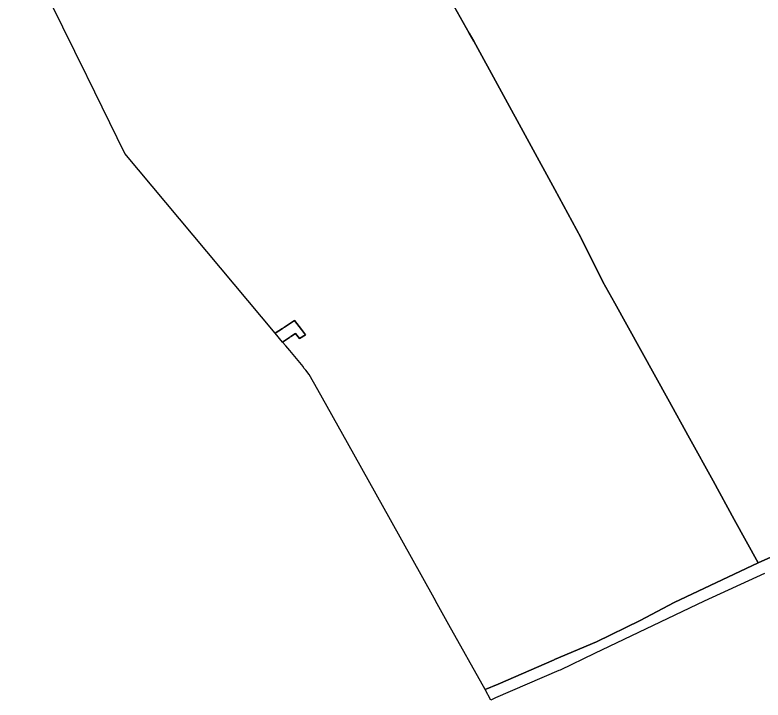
# Model space of a CAD drawing. Header units: metres. Extents: x 3 to 1027712, y 40 to 4430649.
# Drawn here: x 502973 to 503705, y 4406156 to 4406826 of the extents above; entities that cross this region are included whole.
import ezdxf

# ---------------------------------------------------------------- set-up
doc = ezdxf.new("R2010")
doc.units = ezdxf.units.M
doc.header["$MEASUREMENT"] = 0
doc.layers.add('A.ES.SDGC.CP.07003.cadastralparcel — CadastralParcel', color=1, linetype='Continuous')

msp = doc.modelspace()

# ---------------------------------------------------------------- linework, layer by layer
at = {"layer": 'A.ES.SDGC.CP.07003.cadastralparcel — CadastralParcel', "color": 7, "linetype": 'Continuous', "flags": 128}
for points in [[(503393.94, 4406850.38), (503417.57, 4406808.48), (503421.87, 4406800.63), (503501.2, 4406655.63), (503526.62, 4406608.6), (503527, 4406607.9), (503548.08, 4406565.39), (503559.73, 4406544.5), (503611.48, 4406450.91), (503632.87, 4406412.36), (503655.79, 4406370.52), (503676.34, 4406332.91), (503700.09, 4406290.47), (503617.71, 4406251.55), (503584.65, 4406234.12), (503541.79, 4406213.32), (503500.81, 4406195.81), (503500.51, 4406195.68), (503445.73, 4406171.83), (503432.96, 4406166.47), (503397.61, 4406229.88), (503384.61, 4406253.19), (503383.71, 4406254.79), (503383.15, 4406255.81), (503340.48, 4406332.36), (503298.44, 4406407.77), (503269.58, 4406459.53), (503261.11, 4406474.73), (503257.75, 4406478.74), (503255.96, 4406480.88), (503255.13, 4406482.36), (503241.97, 4406498.1), (503238.15, 4406502.66), (503235.03, 4406506.39), (503241.83, 4406510.87), (503242.27, 4406511.16), (503242.79, 4406511.5), (503243.12, 4406511.72), (503247.79, 4406514.79), (503251.69, 4406509.69), (503257.55, 4406513.55), (503253.65, 4406518.65), (503246.85, 4406527.53), (503237.04, 4406521.03), (503236.34, 4406520.57), (503235.5, 4406520.01), (503235.06, 4406519.72), (503227.86, 4406514.96), (503227.86, 4406514.96), (503080.75, 4406690.83), (503043.89, 4406766.04), (503043.54, 4406766.75), (502973.43, 4406909.64)], [(503756.25, 4406315.62), (503700.09, 4406290.47), (503700.09, 4406290.47), (503676.34, 4406332.91), (503655.79, 4406370.52), (503632.87, 4406412.36), (503611.48, 4406450.91), (503559.73, 4406544.5), (503548.08, 4406565.39), (503527, 4406607.9), (503526.62, 4406608.6), (503501.2, 4406655.63), (503421.87, 4406800.63), (503417.57, 4406808.48), (503393.94, 4406850.38)], [(503705.99, 4406279.91), (503647.3, 4406253.14), (503540.08, 4406201.82), (503506.27, 4406185.64), (503505.12, 4406185.09), (503443.15, 4406158.33), (503438.63, 4406156.3), (503432.96, 4406166.47), (503445.73, 4406171.83), (503500.51, 4406195.68), (503500.81, 4406195.81), (503541.79, 4406213.32), (503584.65, 4406234.12), (503617.71, 4406251.55), (503700.09, 4406290.47), (503756.25, 4406315.62)]]:
    msp.add_lwpolyline(points, dxfattribs=at)
msp.add_lwpolyline([(503235.03, 4406506.39), (503227.86, 4406514.96), (503235.06, 4406519.72), (503235.5, 4406520.01), (503236.34, 4406520.57), (503237.04, 4406521.03), (503246.85, 4406527.53), (503253.65, 4406518.65), (503257.55, 4406513.55), (503251.69, 4406509.69), (503247.79, 4406514.79), (503243.12, 4406511.72), (503242.79, 4406511.5), (503242.27, 4406511.16), (503241.83, 4406510.87), (503235.03, 4406506.39)], close=True, dxfattribs=at)

doc.saveas('drawing.dxf')
